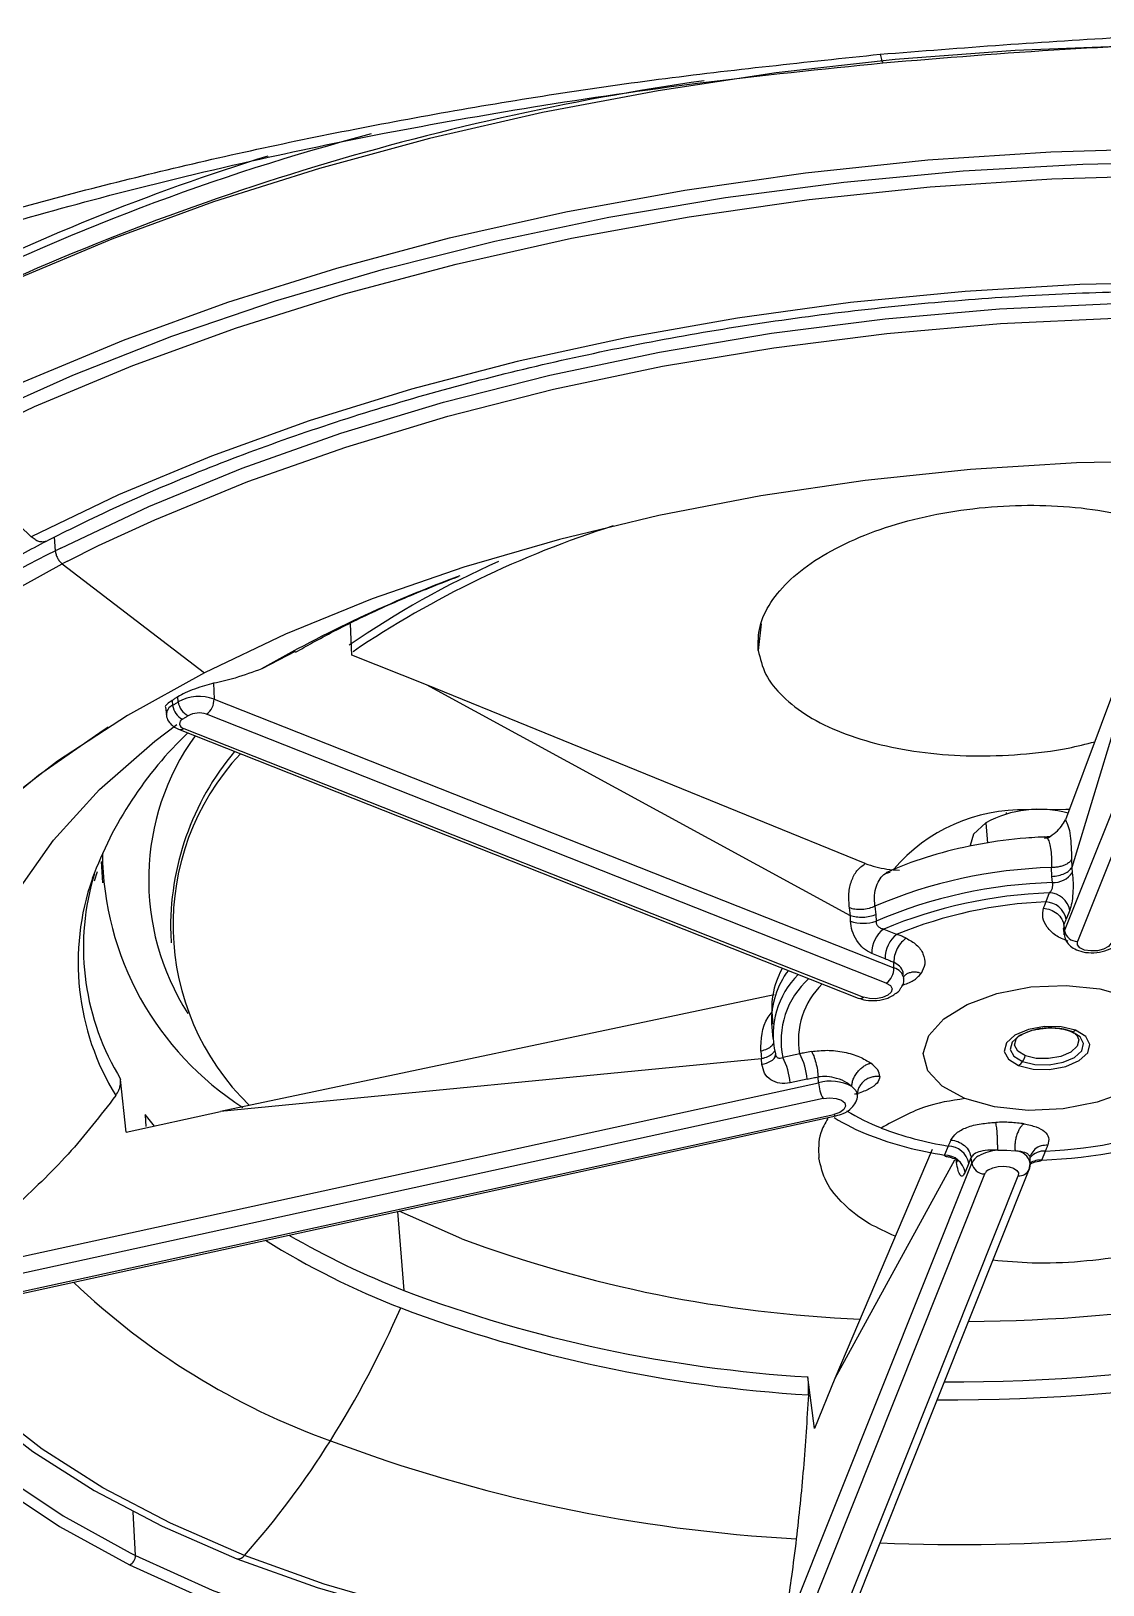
# Model space of a CAD drawing. Extents: x 939 to 1039, y 781 to 934.
# Drawn here: x 986.461 to 988.161, y 876.78 to 879.245 of the extents above; entities that cross this region are included whole.
import ezdxf

# ---------------------------------------------------------------- set-up
doc = ezdxf.new("R2010")
doc.units = 0
doc.header["$MEASUREMENT"] = 0
doc.layers.add('1', color=4, linetype='Continuous')

# ---------------------------------------------------------------- blocks, each defined once
blk = doc.blocks.new('Envoy')
at = {"layer": '1', "color": 3, "linetype": 'Continuous', "lineweight": 25}
for p, q in [((47.8076, 79.2685), (47.6662, 79.4045)), ((49.4463, 78.6435), (49.7356, 79.3685)), ((49.756, 79.3514), (49.4666, 78.6264)), ((49.6245, 79.2934), (49.4479, 78.8193)), ((49.6245, 79.2934), (49.4575, 78.744)), ((47.8444, 79.2677), (47.8461, 79.2461)), ((47.8654, 79.2298), (47.9148, 79.2543)), ((47.8567, 79.2254), (48.0827, 79.0527)), ((48.3163, 79.0805), (48.3143, 79.1301)), ((48.9653, 79.1301), (48.9606, 79.0879)), ((48.2263, 79.0864), (48.1733, 79.0589)), ((48.4345, 79.0337), (48.3163, 79.0805)), ((48.0971, 79.0359), (48.0978, 79.011)), ((49.1066, 78.6674), (48.4345, 79.0337)), ((49.1301, 78.7499), (48.4345, 79.0337)), ((48.0313, 79.0088), (48.0321, 79.001)), ((48.041, 79.0064), (48.0401, 79.0143)), ((48.0978, 79.011), (49.1756, 78.5845)), ((48.0206, 78.998), (48.0222, 78.9857)), ((49.1636, 78.5603), (48.0859, 78.9868)), ((48.0414, 78.9632), (49.1191, 78.5367)), ((48.0498, 78.9645), (49.1275, 78.538)), ((49.4325, 78.834), (49.4323, 78.8365)), ((49.3216, 78.8148), (49.3238, 78.7825)), ((49.3537, 78.8312), (49.3539, 78.8286)), ((49.3919, 78.8353), (49.3919, 78.8354)), ((49.4205, 78.7909), (49.4143, 78.7922)), ((47.9082, 78.7228), (47.9132, 78.7372)), ((47.9187, 78.7533), (47.921, 78.7193)), ((49.4258, 78.7297), (49.4256, 78.7437)), ((49.4574, 78.7567), (49.4575, 78.744)), ((49.4575, 78.744), (49.4585, 78.7356)), ((49.427, 78.7199), (49.4258, 78.7297)), ((49.422, 78.7035), (49.4163, 78.6893)), ((49.1066, 78.6674), (49.105, 78.6797)), ((49.1068, 78.6588), (49.1066, 78.6674)), ((49.1455, 78.6825), (49.1471, 78.6688)), ((49.1471, 78.6688), (49.1473, 78.6588)), ((49.4545, 78.6762), (49.4488, 78.6619)), ((49.1595, 78.6462), (49.1807, 78.6378)), ((49.4442, 78.6468), (49.4454, 78.6373)), ((49.4452, 78.6524), (49.4447, 78.6449)), ((49.4452, 78.6524), (49.4463, 78.6435)), ((48.0291, 78.6379), (48.03, 78.6243)), ((49.1616, 78.5992), (49.1404, 78.6076)), ((49.1756, 78.5845), (49.1753, 78.5935)), ((48.9857, 78.5416), (48.1081, 78.3566)), ((48.9818, 78.4963), (48.9835, 78.4725)), ((48.9647, 78.4523), (48.9658, 78.4402)), ((48.9895, 78.444), (48.9879, 78.4434)), ((49.0263, 78.4483), (48.9994, 78.4425)), ((47.9446, 78.417), (47.9496, 78.4083)), ((48.9658, 78.4402), (48.1081, 78.3566)), ((48.9665, 78.4316), (48.9658, 78.4402)), ((47.689, 78.1041), (49.0561, 78.4025)), ((47.9496, 78.4083), (47.9497, 78.4076)), ((47.9582, 78.3239), (47.9497, 78.4076)), ((49.038, 78.4081), (49.0111, 78.4022)), ((49.0561, 78.4025), (49.0554, 78.4116)), ((49.1088, 78.3966), (49.1154, 78.3902)), ((49.0634, 78.3773), (47.6963, 78.0789)), ((49.1154, 78.3902), (49.1177, 78.3836)), ((47.7135, 78.0538), (49.0806, 78.3522)), ((47.7165, 78.0516), (49.0836, 78.35)), ((47.9582, 78.3239), (48.1081, 78.3566)), ((47.9882, 78.3519), (48.003, 78.3337)), ((47.9883, 78.3512), (47.9882, 78.3518)), ((47.9883, 78.3512), (47.9895, 78.3331)), ((49.2364, 78.2967), (49.0818, 77.9335)), ((49.2618, 78.3021), (49.2561, 78.2879)), ((49.3402, 78.2956), (49.3545, 78.2956)), ((49.3545, 78.2956), (49.3678, 78.2942)), ((49.4104, 78.2798), (49.4161, 78.294)), ((49.0098, 77.5499), (49.2991, 78.2748)), ((49.2715, 78.2798), (49.0818, 77.9335)), ((49.2751, 78.2761), (49.2744, 78.2819)), ((49.2943, 78.2748), (49.2886, 78.2605)), ((49.2991, 78.2748), (49.298, 78.2837)), ((49.3899, 78.2646), (49.3917, 78.2744)), ((49.3907, 78.2862), (49.3925, 78.288)), ((49.3918, 78.2749), (49.3918, 78.2845)), ((49.3194, 78.2577), (49.0301, 77.5328)), ((49.0834, 77.53), (49.3727, 78.2549)), ((49.1005, 77.5397), (49.3899, 78.2646)), ((48.3886, 78.1983), (48.3988, 78.0729)), ((49.0392, 77.9359), (49.0393, 77.9353)), ((49.05, 77.854), (49.0393, 77.9353)), ((49.0818, 77.9335), (49.05, 77.854)), ((47.9731, 77.6527), (47.9694, 77.722))]:
    blk.add_line(p, q, dxfattribs=at)
at = {"layer": '1', "color": 3, "linetype": 'Continuous', "lineweight": 25, "flags": 128}
for points in [[(51.2534, 79.7457), (51.1148, 79.8043), (50.967, 79.8571), (50.8108, 79.904), (50.6472, 79.9445), (50.4768, 79.9786), (50.3007, 80.0061), (50.1199, 80.0267), (49.9351, 80.0404), (49.7475, 80.0471), (49.5581, 80.0468), (49.3678, 80.0394), (49.1777, 80.0251), (48.9888, 80.0039), (48.8021, 79.9758), (48.6185, 79.9412), (48.4392, 79.9), (48.2649, 79.8526), (48.0967, 79.7993), (47.9355, 79.7402), (47.7821, 79.6757)], [(47.6483, 79.4434), (47.7967, 79.5145), (47.9541, 79.5803), (48.1196, 79.6405), (48.2923, 79.6946), (48.4713, 79.7425), (48.6556, 79.7837), (48.844, 79.8182), (49.0357, 79.8456), (49.2294, 79.866), (49.4242, 79.879), (49.6189, 79.8847), (49.8124, 79.8831), (50.0037, 79.8741), (50.1917, 79.8578), (50.3753, 79.8342), (50.5535, 79.8036), (50.7253, 79.7661), (50.8898, 79.7219), (51.046, 79.6712), (51.1931, 79.6143), (51.3302, 79.5516)], [(47.725, 79.458), (47.8738, 79.5249), (48.0309, 79.5866), (48.1953, 79.6427), (48.3662, 79.693), (48.5427, 79.7372), (48.7238, 79.775), (48.9086, 79.8063), (49.0961, 79.8309), (49.2853, 79.8487), (49.4752, 79.8595), (49.6647, 79.8633), (49.8529, 79.8601), (50.0387, 79.8499), (50.2212, 79.8328), (50.3993, 79.8088), (50.5722, 79.7781), (50.739, 79.7408), (50.8986, 79.6972), (51.0503, 79.6475), (51.1933, 79.5918), (51.3267, 79.5307)], [(47.6662, 79.4045), (47.8132, 79.475), (47.9692, 79.5402), (48.1332, 79.5998), (48.3044, 79.6535), (48.4818, 79.7009), (48.6644, 79.7418), (48.8512, 79.7759), (49.0412, 79.8032), (49.2332, 79.8233), (49.4262, 79.8362), (49.6191, 79.8419), (49.8109, 79.8403), (50.0005, 79.8313), (50.1868, 79.8152), (50.3688, 79.7918), (50.5454, 79.7615), (50.7157, 79.7243), (50.8787, 79.6805), (51.0335, 79.6302), (51.1792, 79.5739), (51.3151, 79.5117)], [(51.2273, 79.338), (51.1038, 79.3991), (50.9705, 79.4547), (50.8281, 79.5045), (50.6774, 79.5483), (50.5193, 79.5857), (50.3548, 79.6166), (50.1849, 79.6408), (50.0104, 79.6581), (49.8325, 79.6685), (49.6521, 79.6719), (49.4704, 79.6682), (49.2884, 79.6574), (49.1071, 79.6398), (48.9276, 79.6152), (48.751, 79.584), (48.5784, 79.5462), (48.4106, 79.5022), (48.2487, 79.452), (48.0936, 79.3962), (47.9463, 79.3348), (47.8076, 79.2685)], [(47.8548, 79.2505), (47.9943, 79.3166), (48.1425, 79.3774), (48.2986, 79.4326), (48.4616, 79.4818), (48.6304, 79.5248), (48.804, 79.5613), (48.9815, 79.591), (49.1616, 79.6138), (49.3433, 79.6296), (49.5254, 79.6382), (49.7069, 79.6396), (49.8867, 79.6337), (50.0635, 79.6207), (50.2364, 79.6006), (50.4042, 79.5735), (50.566, 79.5396), (50.7207, 79.4991), (50.8675, 79.4522), (51.0053, 79.3992), (51.1333, 79.3406), (51.2509, 79.2765), (51.3447, 79.2162)], [(47.9148, 79.2543), (48.004, 79.2954), (48.1513, 79.3559), (48.3065, 79.4107), (48.4684, 79.4597), (48.6362, 79.5024), (48.8088, 79.5387), (48.9852, 79.5682), (49.1642, 79.5909), (49.3448, 79.6066), (49.5259, 79.6151), (49.7063, 79.6165), (49.8849, 79.6107), (50.0607, 79.5977), (50.2325, 79.5777), (50.3994, 79.5508), (50.5602, 79.5171), (50.714, 79.4768), (50.8598, 79.4302), (50.9968, 79.3776), (51.0219, 79.3669)], [(51.2115, 78.9071), (51.1326, 78.9778), (51.0414, 79.0443), (50.9385, 79.106), (50.8247, 79.1626), (50.7008, 79.2136), (50.5677, 79.2586), (50.4264, 79.2973), (50.2778, 79.3295), (50.1231, 79.3548), (49.9633, 79.3732), (49.7996, 79.3845), (49.6333, 79.3886), (49.4654, 79.3855), (49.2972, 79.3751), (49.1299, 79.3577), (48.9648, 79.3332), (48.8029, 79.3019), (48.6455, 79.2641), (48.4937, 79.2199), (48.3487, 79.1697), (48.2113, 79.1138), (48.0827, 79.0527)], [(47.3348, 77.8423), (47.3166, 77.8611), (47.2482, 77.9419), (47.1931, 78.0259), (47.1517, 78.1125), (47.1242, 78.2012), (47.1109, 78.2913), (47.1117, 78.3825), (47.1267, 78.474), (47.1558, 78.5654), (47.1988, 78.6561), (47.2554, 78.7455), (47.3253, 78.8331), (47.4081, 78.9183), (47.5033, 79.0007), (47.6102, 79.0796), (47.7283, 79.1547), (47.8567, 79.2254)], [(48.0827, 79.0527), (47.9606, 78.985), (47.8496, 78.9126), (47.7506, 78.8363), (47.6644, 78.7565), (47.5915, 78.6739), (47.5325, 78.5891), (47.488, 78.5028), (47.4582, 78.4156), (47.4433, 78.3282), (47.4431, 78.3262)], [(47.9301, 78.9662), (47.922, 78.961), (47.8195, 78.8896), (47.7286, 78.8146), (47.6499, 78.7367), (47.5838, 78.6563), (47.531, 78.574), (47.4917, 78.4905), (47.4663, 78.4063), (47.455, 78.322), (47.4577, 78.2382), (47.4746, 78.1556), (47.5054, 78.0747), (47.5501, 77.9961), (47.6081, 77.9204), (47.6792, 77.8481), (47.7628, 77.7797), (47.8583, 77.7158), (47.965, 77.6568)], [(47.7808, 78.2044), (47.7405, 78.2845), (47.7165, 78.367), (47.709, 78.4512), (47.7181, 78.5361), (47.7437, 78.621), (47.7856, 78.705), (47.8432, 78.7874), (47.9162, 78.8673), (48.0037, 78.944), (48.0385, 78.9706)], [(49.454, 78.8356), (49.4483, 78.836), (49.3869, 78.8351)], [(49.3216, 78.8148), (49.302, 78.7969), (49.2965, 78.7785)], [(51.2267, 78.206), (51.1653, 78.127), (51.0914, 78.0502), (51.0054, 77.9762), (50.908, 77.9055), (50.7999, 77.8387), (50.6818, 77.7763), (50.5547, 77.7186), (50.4193, 77.6661), (50.2768, 77.6192), (50.1281, 77.5782), (49.9743, 77.5434), (49.8165, 77.515), (49.6558, 77.4934), (49.4934, 77.4785), (49.3305, 77.4706), (49.1682, 77.4696), (49.0078, 77.4757), (48.8503, 77.4886), (48.6969, 77.5085), (48.5488, 77.535), (48.4069, 77.5681), (48.2723, 77.6074), (48.1459, 77.6528)], [(49.4455, 78.6371), (49.4454, 78.6398), (49.4463, 78.6435)], [(49.5199, 78.6236), (49.5158, 78.6185), (49.5082, 78.6144), (49.4984, 78.6119), (49.4878, 78.6114), (49.478, 78.6129), (49.4706, 78.6164), (49.4666, 78.6211), (49.4666, 78.6264)], [(48.1459, 77.6528), (48.0288, 77.7038), (47.9217, 77.7601), (47.8253, 77.8213), (47.7405, 77.887), (47.6677, 77.9566), (47.6076, 78.0298), (47.5605, 78.1058), (47.5269, 78.1843), (47.5068, 78.2647), (47.5006, 78.3463), (47.5082, 78.4285), (47.5295, 78.5109), (47.5425, 78.5453)], [(49.1636, 78.5603), (49.1701, 78.5564), (49.1727, 78.5513), (49.1713, 78.546), (49.1659, 78.5411), (49.1575, 78.5374), (49.1472, 78.5356), (49.1367, 78.5358), (49.1275, 78.538)], [(49.2883, 78.3772), (49.2522, 78.3968), (49.2296, 78.4214), (49.2223, 78.4489), (49.2309, 78.4771), (49.2547, 78.5037), (49.2918, 78.5266), (49.3391, 78.5439), (49.3929, 78.5543), (49.4487, 78.5568), (49.5021, 78.5512), (49.5488, 78.5381)], [(49.5488, 78.5381), (49.5848, 78.5185), (49.6074, 78.494), (49.6147, 78.4665), (49.6061, 78.4383), (49.5823, 78.4116), (49.5453, 78.3887), (49.4979, 78.3714), (49.4442, 78.3611), (49.3883, 78.3586), (49.3349, 78.3641), (49.2883, 78.3772)], [(49.4637, 78.4856), (49.4408, 78.4912), (49.4145, 78.4917), (49.3888, 78.487), (49.3676, 78.4778), (49.3542, 78.4656), (49.3506, 78.4522), (49.3573, 78.4396), (49.3733, 78.4298)], [(49.4075, 78.4882), (49.3929, 78.485), (49.3748, 78.4772), (49.3633, 78.4667), (49.3602, 78.4553), (49.366, 78.4445), (49.3797, 78.4361)], [(49.3841, 78.4452), (49.372, 78.4526), (49.367, 78.4621), (49.3693, 78.4715)], [(49.3693, 78.4715), (49.3697, 78.4721), (49.3738, 78.4769)], [(49.3733, 78.4298), (49.3963, 78.4242), (49.4226, 78.4237), (49.4483, 78.4284), (49.4694, 78.4375), (49.4829, 78.4497), (49.4865, 78.4632), (49.4798, 78.4757), (49.4637, 78.4856)], [(49.3797, 78.4361), (49.3993, 78.4313), (49.4218, 78.4309), (49.4438, 78.4349), (49.4619, 78.4427), (49.4734, 78.4532), (49.4765, 78.4646), (49.4708, 78.4754), (49.457, 78.4838)], [(49.4655, 78.478), (49.4689, 78.4703), (49.4662, 78.4602), (49.4561, 78.4511), (49.4403, 78.4442), (49.421, 78.4407), (49.4013, 78.441), (49.3841, 78.4452)], [(48.1339, 77.6475), (48.2614, 77.6017), (48.3973, 77.562), (48.5405, 77.5287), (48.69, 77.5019), (48.8448, 77.4818), (49.0038, 77.4687), (49.1657, 77.4626), (49.3295, 77.4636), (49.494, 77.4716), (49.6578, 77.4866), (49.82, 77.5085), (49.9793, 77.5371), (50.1346, 77.5722), (50.2847, 77.6136), (50.4285, 77.6609), (50.5651, 77.7139), (50.6935, 77.7722), (50.8127, 77.8352), (50.9218, 77.9026), (51.0201, 77.9739), (51.1069, 78.0486), (51.1815, 78.1261), (51.2434, 78.2059)], [(49.0634, 78.3773), (49.0739, 78.3785), (49.0842, 78.3776), (49.0926, 78.3748), (49.0978, 78.3704), (49.0991, 78.3652), (49.0963, 78.3599), (49.0898, 78.3554), (49.0806, 78.3522)], [(49.2755, 78.2811), (49.2757, 78.2788), (49.2751, 78.2761)], [(49.3257, 78.2644), (49.3326, 78.2675), (49.3409, 78.2695), (49.3498, 78.2701), (49.3583, 78.2692), (49.3654, 78.2669), (49.3706, 78.2635), (49.3731, 78.2594), (49.3727, 78.2549)], [(49.3909, 78.27), (49.3906, 78.2669), (49.3899, 78.2646)], [(49.3918, 78.2747), (49.3918, 78.2738), (49.3909, 78.27)], [(48.4905, 78.1549), (48.3913, 78.1988), (48.3913, 78.1989)], [(47.4677, 78.1256), (47.489, 78.0712), (47.534, 77.9895), (47.5933, 77.9108), (47.6666, 77.8357), (47.7532, 77.7648), (47.8525, 77.6987), (47.9638, 77.6377)], [(47.5272, 78.1375), (47.543, 78.1048), (47.5905, 78.028), (47.6512, 77.9542), (47.7246, 77.8839), (47.8103, 77.8176), (47.9075, 77.7558), (48.0156, 77.699), (48.1339, 77.6475)], [(47.9731, 77.6527), (48.0946, 77.5979), (48.2263, 77.5491), (48.3671, 77.5068), (48.5159, 77.4712), (48.6716, 77.4427), (48.833, 77.4214), (48.999, 77.4076), (49.1681, 77.4013), (49.3392, 77.4025), (49.5109, 77.4113), (49.682, 77.4276), (49.851, 77.4513), (50.0169, 77.4822), (50.1781, 77.52), (50.3337, 77.5645), (50.4823, 77.6154), (50.6228, 77.6721), (50.7543, 77.7344)], [(47.9638, 77.6377), (48.0862, 77.5825), (48.2188, 77.5334), (48.3605, 77.4908), (48.5104, 77.455), (48.6672, 77.4262), (48.8297, 77.4048), (48.9968, 77.3909), (49.1671, 77.3845), (49.3393, 77.3858), (49.5122, 77.3947), (49.6844, 77.4111), (49.8547, 77.435), (50.0216, 77.466), (50.184, 77.5041), (50.3406, 77.5489), (50.4902, 77.6001), (50.6317, 77.6573), (50.764, 77.72)]]:
    blk.add_lwpolyline(points, dxfattribs=at)
at = {"layer": '1', "color": 3, "linetype": 'Continuous', "lineweight": 25}
for centre, radius, start, end in [((49.4637, 75.8707), 4.1628, 98.1345, 116.1057), ((49.2995, 76.3151), 3.7163, 104.8531, 116.6912), ((49.244, 76.4668), 3.5669, 107.3055, 116.8213), ((49.2141, 77.7589), 1.6013, 107.5742, 124.0215), ((48.7388, 77.454), 2.0021, 116.4782, 131.0316), ((48.9059, 77.1815), 2.3207, 116.9317, 117.1731), ((48.9142, 77.1644), 2.3165, 116.922, 117.1624), ((49.2183, 77.243), 2.0951, 110.415, 119.9207), ((49.1206, 77.9329), 1.4166, 113.8022, 124.7938), ((48.0745, 78.9447), 0.0703, 70.66, 118.4814), ((48.0687, 79.0104), 0.0291, 306.1833, 1.2329), ((48.0387, 78.9858), 0.0166, 113.4064, 180.0248), ((45.3093, 83.3978), 5.1716, 301.7688, 301.8265), ((48.0599, 79.0044), 0.028, 187.0287, 244.6809), ((46.5165, 81.4784), 2.9043, 301.5611, 301.6641), ((48.0689, 79.0099), 0.0281, 186.9642, 244.3064), ((48.8738, 77.6529), 1.5623, 121.5315, 121.721), ((48.0739, 78.9529), 0.036, 70.6477, 118.4871), ((48.0443, 78.972), 0.00927, 251.5467, 306.1656), ((48.0507, 78.972), 0.00756, 111.0193, 262.9805), ((49.0945, 77.2955), 1.9823, 121.7165, 121.8656), ((48.4769, 78.5164), 0.6094, 133.6499, 159.8577), ((48.3857, 78.7243), 0.3916, 144.2981, 212.7585), ((48.4619, 78.6494), 0.433, 139.9506, 181.5112), ((48.4318, 78.6528), 0.399, 137.1131, 225.9088), ((49.4055, 78.6596), 0.1765, 74.7705, 118.3755), ((49.3784, 78.5699), 0.2653, 88.1766, 139.848), ((48.4023, 78.7694), 0.4815, 180.3149, 237.507), ((49.4461, 77.9777), 0.7663, 91.5301, 113.0967), ((48.2849, 78.5932), 0.4027, 160.7152, 211.6207), ((48.2888, 78.617), 0.3981, 162.9576, 210.1692), ((49.4477, 77.9537), 0.7664, 91.5483, 113.0782), ((49.4279, 78.7575), 0.0376, 268.5586, 324.3388), ((49.4475, 77.957), 0.7469, 91.9527, 112.6738), ((49.4453, 77.991), 0.6989, 92.3784, 112.2473), ((49.4155, 78.6553), 0.0339, 11.1323, 88.6626), ((49.4212, 78.6696), 0.0339, 11.138, 88.6583), ((49.127, 78.7147), 0.0594, 250.1501, 289.9496), ((49.187, 78.6086), 0.0466, 126.18, 181.2328), ((49.4671, 78.6476), 0.0212, 191.1343, 268.6562), ((49.2082, 78.6002), 0.0466, 126.1765, 181.2337), ((49.1115, 78.5017), 0.1298, 142.5937, 182.3637), ((49.1193, 78.4787), 0.135, 134.903, 192.9125), ((49.1308, 78.4687), 0.134, 132.3125, 191.2747), ((49.1464, 78.5838), 0.0291, 306.1836, 1.2326), ((49.1712, 78.5645), 0.0204, 8.9153, 77.5067), ((49.1486, 78.47), 0.1243, 134.0911, 190.0397), ((49.1221, 78.5455), 0.00927, 251.589, 306.1695), ((49.4235, 78.3865), 0.1029, 70.9937, 98.9249), ((49.4579, 78.4942), 0.0104, 265.2529, 304.1717), ((48.9759, 78.448), 0.0122, 290.1225, 355.5483), ((48.9135, 78.3957), 0.0978, 3.7911, 28.5394), ((48.9404, 78.4016), 0.0978, 3.7911, 28.5394), ((49.3531, 78.4543), 0.0322, 325.5533, 343.6622), ((48.9575, 78.4783), 0.0475, 280.9652, 298.4486), ((49.3612, 78.4484), 0.0222, 303.0832, 326.3605), ((49.0747, 78.3299), 0.075, 62.9327, 104.378), ((49.1171, 78.4065), 0.0611, 183.7858, 208.5434), ((49.0839, 78.3536), 0.00362, 202.1283, 265.1646), ((49.2672, 78.6537), 0.3589, 238.6958, 248.753), ((49.2752, 78.6392), 0.3309, 238.1712, 248.806), ((49.3871, 78.9923), 0.6989, 272.3784, 292.2472), ((49.3385, 78.8423), 0.5606, 248.9394, 261.5422), ((49.3425, 78.8152), 0.5194, 248.9077, 261.0646), ((49.3835, 79.0376), 0.7583, 272.0362, 290.8793), ((49.261, 78.2682), 0.0339, 11.1382, 88.6582), ((49.3461, 78.2229), 0.0729, 94.6503, 119.687), ((49.3679, 78.2698), 0.0244, 11.5618, 90.3803), ((49.4135, 78.2661), 0.028, 84.5778, 140.7408), ((49.2553, 78.2539), 0.0339, 11.1352, 88.6562), ((49.3223, 78.2638), 0.0257, 118.6746, 154.4533), ((49.3199, 78.2789), 0.0212, 191.134, 268.6565), ((49.4083, 78.2496), 0.0303, 85.9428, 122.958), ((49.3329, 78.2513), 0.0149, 118.6727, 154.4748), ((49.3745, 78.2718), 0.0169, 263.9772, 335.0478), ((48.857, 79.2404), 1.2817, 238.0728, 248.8084), ((48.8823, 79.3097), 1.3279, 239.9091, 248.6497), ((49.2098, 80.0903), 2.0647, 249.6121, 267.5534), ((49.2748, 80.6122), 2.5885, 270.4203, 288.262), ((49.2674, 80.7407), 2.8125, 269.7592, 289.9865), ((48.672, 78.9206), 1.1538, 226.3168, 250.2536), ((49.1742, 80.1324), 2.2007, 249.3691, 266.4831), ((49.2689, 80.7177), 2.8181, 269.4991, 290.7477), ((46.9329, 78.6838), 1.5942, 327.8158, 336.3933), ((49.1746, 80.12), 2.2167, 249.3722, 266.5219), ((49.2814, 80.6567), 2.9866, 267.5481, 295.5652), ((47.1137, 78.5679), 1.3795, 318.4447, 327.8919), ((49.1596, 80.169), 2.4938, 249.4001, 266.8116), ((48.7526, 79.2211), 1.7514, 243.2768, 243.5714), ((47.9573, 77.6521), 0.0158, 294.3674, 2.3408), ((48.1356, 77.6601), 0.0127, 262.3278, 324.8666)]:
    blk.add_arc(centre, radius, start, end, dxfattribs=at)
for points, knots in [([(49.154, 80.0336), (49.2838, 80.0438), (49.5431, 80.0644), (49.9304, 80.073), (50.3095, 80.0651), (50.6753, 80.0389), (51.023, 79.9952), (51.3485, 79.934), (51.6483, 79.8562), (51.9196, 79.7624), (52.1606, 79.6536), (52.3696, 79.5309), (52.5457, 79.3956), (52.6884, 79.2491), (52.7975, 79.093), (52.8731, 78.9291), (52.9154, 78.7592), (52.9247, 78.5853), (52.9014, 78.4096), (52.8461, 78.2341), (52.7594, 78.0611), (52.6418, 77.8927), (52.4941, 77.7311), (52.3166, 77.5786), (52.1122, 77.4356), (51.9541, 77.3512), (51.8748, 77.3089)], [0, 0, 0, 0, 0.04519, 0.090328, 0.135345, 0.18017, 0.22473, 0.268954, 0.312782, 0.356167, 0.399069, 0.441471, 0.483368, 0.524772, 0.56571, 0.606217, 0.646338, 0.68612, 0.72562, 0.764896, 0.804014, 0.843043, 0.882065, 0.921166, 0.960444, 1, 1, 1, 1]), ([(49.1583, 80.02), (49.2546, 80.0279), (49.4416, 80.0433), (49.7132, 80.0542), (49.9654, 80.0568), (50.2196, 80.0515), (50.47, 80.0376), (50.7101, 80.0152), (50.9151, 79.9884), (51.0869, 79.96), (51.2284, 79.932), (51.3475, 79.9049), (51.4523, 79.8781), (51.5495, 79.8504), (51.6701, 79.8125), (51.8156, 79.7598), (51.9833, 79.6866), (52.1324, 79.6066), (52.2647, 79.5199), (52.3794, 79.4277), (52.4778, 79.3285), (52.5245, 79.2626), (52.5485, 79.2286)], [0, 0, 0, 0, 0.062874, 0.122034, 0.177448, 0.229104, 0.292119, 0.348471, 0.3982, 0.441369, 0.478048, 0.508711, 0.537495, 0.565477, 0.592657, 0.645413, 0.703147, 0.767489, 0.820013, 0.876101, 0.936077, 1, 1, 1, 1]), ([(46.7446, 79.3713), (46.8192, 79.412), (46.9692, 79.4939), (47.2256, 79.6047), (47.504, 79.7063), (47.8043, 79.797), (48.1229, 79.8762), (48.4567, 79.9426), (48.8015, 79.9968), (49.0365, 80.0213), (49.154, 80.0336)], [0, 0, 0, 0, 0.121888, 0.244952, 0.369067, 0.494095, 0.619877, 0.746237, 0.873001, 1, 1, 1, 1]), ([(46.8416, 79.3837), (46.8835, 79.4073), (46.9646, 79.4532), (47.0896, 79.5141), (47.2034, 79.5649), (47.2997, 79.6046), (47.3836, 79.6371), (47.4696, 79.6687), (47.5814, 79.7073), (47.7321, 79.7549), (47.9284, 79.8101), (48.1442, 79.8627), (48.3738, 79.9106), (48.6109, 79.9524), (48.8749, 79.991), (49.0613, 80.0101), (49.1582, 80.02)], [0, 0, 0, 0, 0.074408, 0.143962, 0.202637, 0.250229, 0.286598, 0.323311, 0.370457, 0.43877, 0.521569, 0.619, 0.701758, 0.792844, 0.892266, 1, 1, 1, 1]), ([(49.154, 80.0336), (49.1553, 80.0278), (49.157, 80.0198), (49.1579, 80.0212), (49.1581, 80.0216)], [0, 0, 0, 0, 0.724501, 1, 1, 1, 1]), ([(47.8319, 79.2615), (47.8539, 79.2725), (47.9179, 79.3047), (48.03, 79.3547), (48.1702, 79.4097), (48.3172, 79.4599), (48.4701, 79.505), (48.6281, 79.5446), (48.7903, 79.5787), (48.9559, 79.607), (49.124, 79.6293), (49.2936, 79.6455), (49.4639, 79.6556), (49.634, 79.6594), (49.8029, 79.657), (49.9697, 79.6484), (50.1335, 79.6336), (50.2935, 79.6127), (50.4488, 79.5858), (50.5984, 79.5531), (50.7417, 79.5149), (50.8779, 79.4712), (51.0062, 79.4225), (51.1259, 79.3689), (51.2364, 79.3108), (51.3371, 79.2486), (51.4276, 79.1826), (51.5074, 79.1133), (51.5759, 79.041), (51.6327, 78.968), (51.6605, 78.9182), (51.674, 78.8942)], [0, 0, 0, 0, 0.018465, 0.053569, 0.088694, 0.123837, 0.158996, 0.194168, 0.229351, 0.264543, 0.299741, 0.334943, 0.370148, 0.405352, 0.440553, 0.475748, 0.510936, 0.546114, 0.581279, 0.616429, 0.651561, 0.686674, 0.721765, 0.756833, 0.79188, 0.82691, 0.861933, 0.896961, 0.93202, 0.967148, 1, 1, 1, 1]), ([(48.9606, 79.0879), (48.9605, 79.1005), (48.9604, 79.126), (48.9786, 79.1645), (49.0099, 79.2014), (49.0552, 79.2354), (49.112, 79.2652), (49.1787, 79.2895), (49.2525, 79.307), (49.3296, 79.317), (49.4071, 79.3195), (49.4822, 79.3142), (49.5513, 79.3012), (49.5975, 79.2888), (49.6168, 79.2792), (49.6188, 79.2781)], [0, 0, 0, 0, 0.080617, 0.162578, 0.244908, 0.327044, 0.410607, 0.494463, 0.578303, 0.661931, 0.744244, 0.82658, 0.9083, 0.990229, 1, 1, 1, 1]), ([(47.1153, 78.5539), (47.1204, 78.571), (47.1338, 78.6159), (47.1691, 78.6884), (47.2197, 78.7708), (47.2822, 78.8518), (47.3559, 78.9309), (47.4405, 79.0079), (47.5355, 79.0824), (47.6407, 79.1538), (47.7403, 79.2134), (47.8066, 79.2482), (47.8319, 79.2615)], [0, 0, 0, 0, 0.067378, 0.176906, 0.28576, 0.394106, 0.502127, 0.609973, 0.717747, 0.825508, 0.933292, 1, 1, 1, 1]), ([(47.8318, 79.2616), (47.8317, 79.2614), (47.8301, 79.2602), (47.8261, 79.2598), (47.8202, 79.2606), (47.8139, 79.2634), (47.8097, 79.2668), (47.8076, 79.2685)], [0, 0, 0, 0, 0.03016, 0.27262, 0.515076, 0.757533, 1, 1, 1, 1]), ([(47.8461, 79.2461), (47.8464, 79.2442), (47.8469, 79.2405), (47.8494, 79.2347), (47.8526, 79.2293), (47.8553, 79.2267), (47.8567, 79.2254)], [0, 0, 0, 0, 0.250049, 0.500008, 0.750044, 1, 1, 1, 1]), ([(48.227, 79.0851), (48.2358, 79.0902), (48.2653, 79.1072), (48.3234, 79.137), (48.4004, 79.1725), (48.4579, 79.1948), (48.4851, 79.2054)], [0, 0, 0, 0, 0.127762, 0.425041, 0.727233, 1, 1, 1, 1]), ([(48.9606, 79.0879), (48.9636, 79.0751), (48.9695, 79.0495), (48.9978, 79.0142), (49.0381, 78.9829), (49.0913, 78.9571), (49.154, 78.9374), (49.2244, 78.9249), (49.2995, 78.9196), (49.3764, 78.9224), (49.4426, 78.9301), (49.4802, 78.9396), (49.4941, 78.9432)], [0, 0, 0, 0, 0.104973, 0.210103, 0.314735, 0.419133, 0.523657, 0.627838, 0.731739, 0.835495, 0.939247, 1, 1, 1, 1]), ([(48.1733, 79.0589), (48.1595, 79.0537), (48.1348, 79.0444), (48.1086, 79.0385), (48.0971, 79.0359)], [0, 0, 0, 0, 0.560106, 1, 1, 1, 1]), ([(48.0971, 79.0359), (48.0925, 79.0348), (48.0837, 79.0327), (48.0673, 79.0272), (48.0518, 79.0209), (48.044, 79.0165), (48.0401, 79.0143)], [0, 0, 0, 0, 0.28002, 0.536466, 0.774261, 1, 1, 1, 1]), ([(48.0313, 79.0088), (48.0284, 79.0068), (48.0225, 79.0027), (48.0196, 78.9989), (48.0207, 78.9981), (48.0208, 78.9981)], [0, 0, 0, 0, 0.47162, 0.968837, 1, 1, 1, 1]), ([(48.0357, 79.0116), (48.0349, 79.0111), (48.0334, 79.0102), (48.0319, 79.0092), (48.0313, 79.0088)], [0, 0, 0, 0, 0.559963, 1, 1, 1, 1]), ([(48.0401, 79.0143), (48.0393, 79.0138), (48.0378, 79.0129), (48.0364, 79.012), (48.0357, 79.0116)], [0, 0, 0, 0, 0.559985, 1, 1, 1, 1]), ([(48.0223, 78.9858), (48.0223, 78.9856), (48.0221, 78.9822), (48.0251, 78.976), (48.031, 78.9688), (48.0369, 78.9651), (48.0406, 78.9635), (48.0414, 78.9632)], [0, 0, 0, 0, 0.017434, 0.327749, 0.613313, 0.922894, 1, 1, 1, 1]), ([(49.4204, 78.7911), (49.4247, 78.7939), (49.4375, 78.8025), (49.4438, 78.8126), (49.4479, 78.8193)], [0, 0, 0, 0, 0.334537, 1, 1, 1, 1]), ([(49.4479, 78.8193), (49.4508, 78.813), (49.456, 78.8017), (49.457, 78.7704), (49.4574, 78.7567)], [0, 0, 0, 0, 0.564504, 1, 1, 1, 1]), ([(49.4235, 78.7926), (49.4106, 78.792), (49.3735, 78.7903), (49.3124, 78.7821), (49.2428, 78.7659), (49.1936, 78.7489), (49.168, 78.7375), (49.1627, 78.7351)], [0, 0, 0, 0, 0.13953, 0.401057, 0.664025, 0.92989, 1, 1, 1, 1]), ([(49.4145, 78.7905), (49.4161, 78.7909), (49.4189, 78.7916), (49.4219, 78.7845), (49.4241, 78.7747), (49.4255, 78.7611), (49.4256, 78.7495), (49.4256, 78.7437)], [0, 0, 0, 0, 0.213067, 0.403115, 0.597378, 0.796201, 1, 1, 1, 1]), ([(49.7315, 76.3362), (49.6189, 76.3287), (49.3936, 76.3137), (49.0552, 76.3121), (48.7198, 76.3258), (48.3895, 76.3562), (48.0669, 76.4029), (47.7547, 76.4657), (47.456, 76.5444), (47.1738, 76.6382), (46.9114, 76.7465), (46.6723, 76.8678), (46.4595, 77.0005), (46.2755, 77.1422), (46.1223, 77.2905), (46.0004, 77.4425), (45.9094, 77.5954), (45.8479, 77.7468), (45.8138, 77.8949), (45.8045, 78.0382), (45.8178, 78.1762), (45.8514, 78.3085), (45.9124, 78.4557), (46.0088, 78.6165), (46.1131, 78.7298), (46.1648, 78.786)], [0, 0, 0, 0, 0.044064, 0.088143, 0.132322, 0.176674, 0.221262, 0.266132, 0.311302, 0.356756, 0.402422, 0.44817, 0.493808, 0.539091, 0.583731, 0.627438, 0.669986, 0.711207, 0.751026, 0.789464, 0.826628, 0.862691, 0.89785, 0.949343, 1, 1, 1, 1]), ([(49.105, 78.6797), (49.1045, 78.6875), (49.1034, 78.7032), (49.1079, 78.7231), (49.1163, 78.7397), (49.1255, 78.7465), (49.1301, 78.7499)], [0, 0, 0, 0, 0.2465846, 0.4971237, 0.7463664, 1, 1, 1, 1]), ([(49.1301, 78.7499), (49.1411, 78.7465), (49.1578, 78.7414), (49.1776, 78.74), (49.1843, 78.7395)], [0, 0, 0, 0, 0.661749, 1, 1, 1, 1]), ([(49.4497, 78.7493), (49.4481, 78.7485), (49.4448, 78.7469), (49.4389, 78.7451), (49.4324, 78.7439), (49.4279, 78.7438), (49.4256, 78.7437)], [0, 0, 0, 0, 0.250822, 0.501354, 0.750752, 1, 1, 1, 1]), ([(49.4258, 78.7297), (49.4295, 78.73), (49.4368, 78.7308), (49.4466, 78.7342), (49.4542, 78.7387), (49.4564, 78.7423), (49.4575, 78.744)], [0, 0, 0, 0, 0.250003, 0.499998, 0.75, 1, 1, 1, 1]), ([(49.4574, 78.7567), (49.4566, 78.7554), (49.4551, 78.7526), (49.4515, 78.7504), (49.4497, 78.7493)], [0, 0, 0, 0, 0.499306, 1, 1, 1, 1]), ([(49.1455, 78.6825), (49.145, 78.6884), (49.1442, 78.6999), (49.1473, 78.7146), (49.1534, 78.726), (49.1604, 78.7344), (49.1671, 78.7359), (49.1695, 78.7365)], [0, 0, 0, 0, 0.227456, 0.448732, 0.664214, 0.874341, 1, 1, 1, 1]), ([(49.422, 78.7035), (49.4231, 78.7045), (49.4246, 78.706), (49.4261, 78.7089), (49.4269, 78.7111), (49.4274, 78.7135), (49.4276, 78.7157), (49.4275, 78.718), (49.4272, 78.7192), (49.427, 78.7199)], [0, 0, 0, 0, 0.285889, 0.417383, 0.542185, 0.661294, 0.776187, 0.888561, 1, 1, 1, 1]), ([(49.4585, 78.7356), (49.459, 78.7303), (49.46, 78.7199), (49.4596, 78.7025), (49.4578, 78.6865), (49.4556, 78.6796), (49.4545, 78.6762)], [0, 0, 0, 0, 0.248142, 0.496958, 0.746594, 1, 1, 1, 1]), ([(49.4163, 78.6893), (49.4156, 78.6874), (49.4144, 78.6841), (49.4132, 78.6807), (49.4127, 78.6792)], [0, 0, 0, 0, 0.560025, 1, 1, 1, 1]), ([(49.1455, 78.6825), (49.1425, 78.6812), (49.1363, 78.6786), (49.125, 78.6768), (49.1138, 78.677), (49.1079, 78.6789), (49.105, 78.6797)], [0, 0, 0, 0, 0.241974, 0.49979, 0.757712, 1, 1, 1, 1]), ([(49.1471, 78.6688), (49.1439, 78.6677), (49.1377, 78.6655), (49.1266, 78.6643), (49.1155, 78.6648), (49.1096, 78.6665), (49.1066, 78.6674)], [0, 0, 0, 0, 0.250002, 0.500001, 0.75, 1, 1, 1, 1]), ([(49.4516, 78.6267), (49.4448, 78.6296), (49.431, 78.6355), (49.4178, 78.6491), (49.4102, 78.6643), (49.4118, 78.6742), (49.4127, 78.6792)], [0, 0, 0, 0, 0.2426, 0.490118, 0.742598, 1, 1, 1, 1]), ([(49.4127, 78.6792), (49.4164, 78.6786), (49.4243, 78.6774), (49.4348, 78.6711), (49.4426, 78.6623), (49.4443, 78.6556), (49.4452, 78.6524)], [0, 0, 0, 0, 0.240873, 0.499981, 0.759109, 1, 1, 1, 1]), ([(49.1404, 78.6076), (49.1361, 78.6099), (49.1274, 78.6144), (49.1164, 78.6276), (49.1086, 78.6433), (49.1074, 78.6536), (49.1068, 78.6588)], [0, 0, 0, 0, 0.253805, 0.504822, 0.753662, 1, 1, 1, 1]), ([(49.1473, 78.6588), (49.1473, 78.6581), (49.1472, 78.6568), (49.1478, 78.6547), (49.1488, 78.6526), (49.1502, 78.6507), (49.152, 78.6491), (49.1551, 78.6471), (49.1577, 78.6466), (49.1595, 78.6462)], [0, 0, 0, 0, 0.111942, 0.224671, 0.339862, 0.459188, 0.583977, 0.715288, 1, 1, 1, 1]), ([(49.4447, 78.6449), (49.4446, 78.6446), (49.4444, 78.6428), (49.4456, 78.6409), (49.4466, 78.6394)], [0, 0, 0, 0, 0.167944, 1, 1, 1, 1]), ([(49.4452, 78.6524), (49.4459, 78.6542), (49.4471, 78.6574), (49.4483, 78.6605), (49.4488, 78.6619)], [0, 0, 0, 0, 0.5600168, 1, 1, 1, 1]), ([(49.1951, 78.6317), (49.1926, 78.6297), (49.1874, 78.6257), (49.1807, 78.6157), (49.1762, 78.6042), (49.1756, 78.597), (49.1753, 78.5935)], [0, 0, 0, 0, 0.240881, 0.499976, 0.759118, 1, 1, 1, 1]), ([(49.1951, 78.6317), (49.1924, 78.6329), (49.1876, 78.635), (49.1828, 78.637), (49.1807, 78.6378)], [0, 0, 0, 0, 0.559973, 1, 1, 1, 1]), ([(49.1951, 78.6317), (49.2009, 78.6285), (49.2128, 78.6218), (49.2228, 78.6071), (49.2264, 78.5907), (49.2212, 78.5806), (49.2187, 78.5758)], [0, 0, 0, 0, 0.242671, 0.504181, 0.763957, 1, 1, 1, 1]), ([(49.4459, 78.6371), (49.4464, 78.6343), (49.4474, 78.6282), (49.4536, 78.6204), (49.4627, 78.6138), (49.4759, 78.6092), (49.4928, 78.6079), (49.511, 78.611), (49.5253, 78.6179), (49.5337, 78.6262), (49.5363, 78.6317), (49.537, 78.6333)], [0, 0, 0, 0, 0.074858, 0.165951, 0.263772, 0.386585, 0.533411, 0.679271, 0.833884, 0.951978, 1, 1, 1, 1]), ([(49.1616, 78.5992), (49.1642, 78.5982), (49.1688, 78.5963), (49.1733, 78.5944), (49.1753, 78.5935)], [0, 0, 0, 0, 0.560015, 1, 1, 1, 1]), ([(49.1903, 78.5738), (49.1904, 78.5751), (49.1905, 78.58), (49.1853, 78.5874), (49.1786, 78.5915), (49.1753, 78.5935)], [0, 0, 0, 0, 0.167683, 0.602084, 1, 1, 1, 1]), ([(46.2708, 78.5657), (46.2868, 78.4981), (46.3188, 78.3629), (46.4339, 78.1697), (46.5958, 77.9878), (46.8066, 77.8207), (47.0616, 77.6713), (47.3563, 77.5416), (47.6871, 77.436), (47.9679, 77.3666), (48.1433, 77.342), (48.1908, 77.3353)], [0, 0, 0, 0, 0.119455, 0.23891, 0.358366, 0.477821, 0.597276, 0.716732, 0.836187, 0.955643, 1, 1, 1, 1]), ([(48.9987, 78.5843), (48.9961, 78.5792), (48.9868, 78.5605), (48.9805, 78.5297), (48.9827, 78.505), (48.9835, 78.4955)], [0, 0, 0, 0, 0.189015, 0.687927, 1, 1, 1, 1]), ([(49.1867, 78.553), (49.1872, 78.5537), (49.19, 78.5571), (49.1917, 78.5627), (49.1911, 78.567), (49.191, 78.5677)], [0, 0, 0, 0, 0.175422, 0.861419, 1, 1, 1, 1]), ([(49.1882, 78.557), (49.1948, 78.5591), (49.2079, 78.5634), (49.2151, 78.5717), (49.2187, 78.5758)], [0, 0, 0, 0, 0.500599, 1, 1, 1, 1]), ([(49.2187, 78.5758), (49.2168, 78.5764), (49.2129, 78.5776), (49.207, 78.578), (49.2012, 78.5772), (49.196, 78.5751), (49.1924, 78.5725), (49.191, 78.5703), (49.1906, 78.5696)], [0, 0, 0, 0, 0.165514, 0.342891, 0.529159, 0.72024, 0.911317, 1, 1, 1, 1]), ([(49.7088, 76.5642), (49.6609, 76.5607), (49.563, 76.5535), (49.4128, 76.5468), (49.2565, 76.5433), (49.0946, 76.5436), (48.9274, 76.5482), (48.7947, 76.5554), (48.6971, 76.5625), (48.635, 76.5677), (48.5708, 76.5736), (48.5045, 76.5805), (48.4362, 76.5884), (48.3659, 76.5974), (48.3001, 76.6066), (48.2335, 76.6166), (48.1609, 76.6285), (48.0714, 76.6444), (47.9656, 76.6653), (47.8234, 76.6966), (47.6588, 76.7385), (47.4862, 76.7901), (47.3625, 76.8324), (47.2791, 76.8634), (47.229, 76.8829), (47.1819, 76.902), (47.1378, 76.9206), (47.0965, 76.9386), (47.0261, 76.9703), (46.9304, 77.0168), (46.8148, 77.0796), (46.7103, 77.1427), (46.6165, 77.2056), (46.5327, 77.2678), (46.4382, 77.3453), (46.3395, 77.4386), (46.2442, 77.5479), (46.1688, 77.6539), (46.1023, 77.7714), (46.0499, 77.9003), (46.0177, 78.0401), (46.0096, 78.163), (46.0172, 78.2703), (46.0349, 78.3642), (46.0618, 78.4553), (46.0884, 78.5142), (46.1012, 78.5426)], [0, 0, 0, 0, 0.022203, 0.045353, 0.069448, 0.094489, 0.120473, 0.147399, 0.156834, 0.166659, 0.176875, 0.18748, 0.198475, 0.209859, 0.221632, 0.23069, 0.24271, 0.25769, 0.275629, 0.296523, 0.331373, 0.363239, 0.392125, 0.40266, 0.412735, 0.422351, 0.431509, 0.440208, 0.448449, 0.476636, 0.503708, 0.529666, 0.554512, 0.578247, 0.600873, 0.640613, 0.678216, 0.713686, 0.747028, 0.793692, 0.838255, 0.880729, 0.910952, 0.941278, 0.971712, 1, 1, 1, 1]), ([(49.1191, 78.5367), (49.123, 78.5355), (49.1322, 78.5326), (49.1488, 78.5324), (49.167, 78.536), (49.1762, 78.5424), (49.181, 78.5458)], [0, 0, 0, 0, 0.1910164, 0.4554315, 0.7166166, 1, 1, 1, 1]), ([(49.181, 78.5458), (49.181, 78.5458), (49.1838, 78.5474), (49.1852, 78.5502), (49.1867, 78.553)], [0, 0, 0, 0, 0.019248, 1, 1, 1, 1]), ([(48.9647, 78.4523), (48.9651, 78.4712), (48.9656, 78.4933), (48.9803, 78.5122), (48.9825, 78.515)], [0, 0, 0, 0, 0.851617, 1, 1, 1, 1]), ([(49.3746, 78.4766), (49.3775, 78.4784), (49.3837, 78.4821), (49.396, 78.4864), (49.4047, 78.4875), (49.4078, 78.4879)], [0, 0, 0, 0, 0.3716508, 0.7779349, 1, 1, 1, 1]), ([(49.4078, 78.4879), (49.4108, 78.4884), (49.42, 78.4899), (49.4361, 78.4892), (49.4488, 78.4867), (49.4542, 78.4847), (49.4553, 78.4843)], [0, 0, 0, 0, 0.175753, 0.543057, 0.905992, 1, 1, 1, 1]), ([(49.4553, 78.4843), (49.4578, 78.4831), (49.4629, 78.4807), (49.4643, 78.4791), (49.465, 78.4783)], [0, 0, 0, 0, 0.481499, 1, 1, 1, 1]), ([(48.9851, 78.4655), (48.984, 78.4638), (48.9818, 78.4601), (48.9747, 78.4553), (48.968, 78.4533), (48.9647, 78.4523)], [0, 0, 0, 0, 0.303065, 0.652471, 1, 1, 1, 1]), ([(48.9861, 78.4525), (48.9852, 78.451), (48.9831, 78.4477), (48.9758, 78.4432), (48.9691, 78.4412), (48.9658, 78.4402)], [0, 0, 0, 0, 0.30134, 0.650663, 1, 1, 1, 1]), ([(48.9878, 78.4486), (48.9879, 78.4479), (48.9881, 78.4465), (48.9888, 78.4447), (48.99, 78.4432), (48.9914, 78.4421), (48.9931, 78.4414), (48.9959, 78.4411), (48.998, 78.4419), (48.9994, 78.4425)], [0, 0, 0, 0, 0.111914, 0.224627, 0.339882, 0.459191, 0.583951, 0.715287, 1, 1, 1, 1]), ([(49.0449, 78.4519), (49.0414, 78.4513), (49.0352, 78.4502), (49.029, 78.4489), (49.0263, 78.4483)], [0, 0, 0, 0, 0.559938, 1, 1, 1, 1]), ([(49.0449, 78.4519), (49.0531, 78.4529), (49.0703, 78.4549), (49.0969, 78.4517), (49.1217, 78.4444), (49.1333, 78.437), (49.1389, 78.4335)], [0, 0, 0, 0, 0.242643, 0.504149, 0.763044, 1, 1, 1, 1]), ([(49.0449, 78.4519), (49.0461, 78.4498), (49.0486, 78.4453), (49.052, 78.4346), (49.0545, 78.4226), (49.0551, 78.4151), (49.0554, 78.4116)], [0, 0, 0, 0, 0.240877, 0.499994, 0.75914, 1, 1, 1, 1]), ([(49.0111, 78.4022), (49.0055, 78.4016), (48.9945, 78.4004), (48.98, 78.4063), (48.9695, 78.417), (48.9675, 78.4267), (48.9665, 78.4316)], [0, 0, 0, 0, 0.2538077, 0.504824, 0.7536527, 1, 1, 1, 1]), ([(49.1088, 78.3966), (49.109, 78.3984), (49.1093, 78.4021), (49.1112, 78.4081), (49.1141, 78.4142), (49.1182, 78.4201), (49.1231, 78.4252), (49.1285, 78.4292), (49.1338, 78.4321), (49.1373, 78.433), (49.1389, 78.4335)], [0, 0, 0, 0, 0.114913, 0.238028, 0.367368, 0.500018, 0.632653, 0.761968, 0.885102, 1, 1, 1, 1]), ([(49.1535, 78.4123), (49.1529, 78.4158), (49.1518, 78.4228), (49.1432, 78.4299), (49.1389, 78.4335)], [0, 0, 0, 0, 0.50061, 1, 1, 1, 1]), ([(47.942, 78.3821), (47.9437, 78.3849), (47.9469, 78.3899), (47.9496, 78.3986), (47.9497, 78.4044), (47.9497, 78.4076)], [0, 0, 0, 0, 0.344144, 0.625698, 1, 1, 1, 1]), ([(49.038, 78.4081), (49.0412, 78.4088), (49.047, 78.41), (49.0528, 78.4111), (49.0554, 78.4116)], [0, 0, 0, 0, 0.559999, 1, 1, 1, 1]), ([(49.1088, 78.3966), (49.1064, 78.3986), (49.0999, 78.4037), (49.0861, 78.4096), (49.0699, 78.4129), (49.06, 78.412), (49.0554, 78.4116)], [0, 0, 0, 0, 0.192835, 0.503675, 0.762727, 1, 1, 1, 1]), ([(49.1535, 78.4123), (49.1525, 78.4087), (49.1505, 78.4016), (49.1372, 78.3927), (49.1243, 78.3868), (49.1149, 78.3846), (49.1133, 78.3842)], [0, 0, 0, 0, 0.305405, 0.61701, 0.934874, 1, 1, 1, 1]), ([(49.1535, 78.4123), (49.1514, 78.4124), (49.1471, 78.4127), (49.1406, 78.4115), (49.1341, 78.4092), (49.1282, 78.4054), (49.1234, 78.4006), (49.1201, 78.3951), (49.118, 78.3894), (49.1178, 78.3855), (49.1177, 78.3836)], [0, 0, 0, 0, 0.114903, 0.238046, 0.367356, 0.500006, 0.632654, 0.761972, 0.885122, 1, 1, 1, 1]), ([(47.942, 78.3821), (47.9176, 78.3505), (47.8688, 78.2873), (47.8101, 78.232), (47.7808, 78.2044)], [0, 0, 0, 0, 0.500255, 1, 1, 1, 1]), ([(49.0836, 78.35), (49.0876, 78.3511), (49.097, 78.3537), (49.1082, 78.3609), (49.1155, 78.3711), (49.1184, 78.3799), (49.1174, 78.3846), (49.1171, 78.3858)], [0, 0, 0, 0, 0.215606, 0.511365, 0.731177, 0.932623, 1, 1, 1, 1]), ([(49.2883, 78.3772), (49.2665, 78.3741), (49.223, 78.3677), (49.178, 78.343), (49.1556, 78.3306)], [0, 0, 0, 0, 0.500001, 1, 1, 1, 1]), ([(49.0707, 78.3459), (49.0665, 78.3382), (49.0551, 78.3175), (49.0561, 78.2966), (49.0567, 78.2834)], [0, 0, 0, 0, 0.371717, 1, 1, 1, 1]), ([(49.266, 78.3116), (49.2685, 78.3154), (49.2738, 78.3233), (49.2906, 78.3321), (49.3123, 78.3378), (49.3291, 78.339), (49.3371, 78.3396)], [0, 0, 0, 0, 0.242879, 0.504631, 0.76622, 1, 1, 1, 1]), ([(49.3821, 78.3372), (49.375, 78.3382), (49.3608, 78.34), (49.345, 78.3397), (49.3371, 78.3396)], [0, 0, 0, 0, 0.500604, 1, 1, 1, 1]), ([(49.3402, 78.2956), (49.3402, 78.2975), (49.3402, 78.3014), (49.3401, 78.308), (49.3399, 78.315), (49.3395, 78.3218), (49.339, 78.3281), (49.3384, 78.3333), (49.3377, 78.3372), (49.3373, 78.3388), (49.3371, 78.3396)], [0, 0, 0, 0, 0.114907, 0.238017, 0.367345, 0.499993, 0.632639, 0.761969, 0.885086, 1, 1, 1, 1]), ([(49.3821, 78.3372), (49.3811, 78.3365), (49.379, 78.3351), (49.3759, 78.3313), (49.373, 78.3263), (49.3705, 78.3202), (49.3687, 78.3135), (49.3676, 78.3066), (49.3673, 78.3), (49.3676, 78.2961), (49.3678, 78.2942)], [0, 0, 0, 0, 0.114887, 0.238048, 0.367368, 0.500008, 0.632635, 0.761979, 0.885098, 1, 1, 1, 1]), ([(49.3821, 78.3372), (49.3888, 78.3358), (49.4024, 78.3329), (49.4153, 78.3253), (49.4225, 78.3157), (49.4207, 78.3076), (49.4198, 78.3035)], [0, 0, 0, 0, 0.2425984, 0.4901142, 0.7426065, 1, 1, 1, 1]), ([(49.266, 78.3116), (49.2652, 78.3099), (49.2638, 78.3068), (49.2624, 78.3036), (49.2618, 78.3021)], [0, 0, 0, 0, 0.559962, 1, 1, 1, 1]), ([(49.266, 78.3116), (49.2697, 78.311), (49.2775, 78.3098), (49.2879, 78.3032), (49.2956, 78.2941), (49.2972, 78.2871), (49.298, 78.2837)], [0, 0, 0, 0, 0.240871, 0.500022, 0.759123, 1, 1, 1, 1]), ([(49.3402, 78.2956), (49.3364, 78.2957), (49.3264, 78.2959), (49.3131, 78.294), (49.3024, 78.2899), (49.2994, 78.2857), (49.298, 78.2837)], [0, 0, 0, 0, 0.192841, 0.503679, 0.762731, 1, 1, 1, 1]), ([(49.3904, 78.2861), (49.3897, 78.2873), (49.3877, 78.2906), (49.3793, 78.2931), (49.3709, 78.2939), (49.3678, 78.2942)], [0, 0, 0, 0, 0.258957, 0.718171, 1, 1, 1, 1]), ([(49.4198, 78.3035), (49.4161, 78.3033), (49.4084, 78.3029), (49.3984, 78.2975), (49.3947, 78.2915), (49.3928, 78.2884)], [0, 0, 0, 0, 0.317278, 0.658622, 1, 1, 1, 1]), ([(49.4161, 78.294), (49.4168, 78.2959), (49.418, 78.2991), (49.4193, 78.3022), (49.4198, 78.3035)], [0, 0, 0, 0, 0.560023, 1, 1, 1, 1]), ([(49.1778, 78.1591), (49.1637, 78.1654), (49.1314, 78.18), (49.0945, 78.2093), (49.0656, 78.2446), (49.0597, 78.2704), (49.0567, 78.2834)], [0, 0, 0, 0, 0.203081, 0.465838, 0.732971, 1, 1, 1, 1]), ([(49.2572, 78.286), (49.2572, 78.2859), (49.2572, 78.2857), (49.257, 78.286), (49.2564, 78.2871), (49.2561, 78.2879)], [0, 0, 0, 0, 0.086976, 0.375156, 1, 1, 1, 1]), ([(49.257, 78.286), (49.2592, 78.2856), (49.2637, 78.2849), (49.2691, 78.283), (49.2725, 78.2816), (49.2732, 78.2823), (49.2735, 78.2825)], [0, 0, 0, 0, 0.279063, 0.567217, 0.871359, 1, 1, 1, 1]), ([(49.2886, 78.2605), (49.2874, 78.2582), (49.2849, 78.2535), (49.2809, 78.2549), (49.2773, 78.2623), (49.2758, 78.2715), (49.2751, 78.2761)], [0, 0, 0, 0, 0.253814, 0.504818, 0.753659, 1, 1, 1, 1]), ([(49.2943, 78.2748), (49.295, 78.2765), (49.2962, 78.2795), (49.2975, 78.2824), (49.298, 78.2837)], [0, 0, 0, 0, 0.559955, 1, 1, 1, 1]), ([(49.3913, 78.2828), (49.3915, 78.2835), (49.3919, 78.2848), (49.3909, 78.2857), (49.3904, 78.2861)], [0, 0, 0, 0, 0.4827961, 1, 1, 1, 1]), ([(49.3912, 78.2731), (49.3922, 78.2738), (49.3961, 78.2763), (49.4018, 78.2774), (49.4061, 78.2781)], [0, 0, 0, 0, 0.255405, 1, 1, 1, 1]), ([(49.4104, 78.2798), (49.4094, 78.2791), (49.4078, 78.2781), (49.4064, 78.2779), (49.406, 78.2781), (49.406, 78.2781)], [0, 0, 0, 0, 0.655431, 0.957149, 1, 1, 1, 1]), ([(49.8136, 78.2618), (49.8062, 78.2523), (49.7892, 78.2304), (49.7463, 78.1993), (49.6898, 78.1694), (49.6231, 78.1452), (49.5493, 78.1277), (49.4723, 78.1178), (49.3985, 78.1148), (49.3532, 78.119), (49.3325, 78.1209)], [0, 0, 0, 0, 0.099622, 0.229749, 0.362137, 0.494987, 0.627814, 0.760304, 0.890711, 1, 1, 1, 1]), ([(49.0402, 77.9073), (49.0403, 77.9106), (49.0405, 77.9166), (49.0403, 77.9263), (49.0397, 77.932), (49.0393, 77.9353)], [0, 0, 0, 0, 0.344085, 0.625694, 1, 1, 1, 1]), ([(49.0402, 77.9073), (49.0377, 77.8681), (49.0329, 77.7896), (49.0249, 77.7159), (49.0209, 77.679)], [0, 0, 0, 0, 0.500258, 1, 1, 1, 1]), ([(49.0209, 77.679), (49.0184, 77.659), (49.014, 77.6232), (49.0089, 77.5892), (49.0067, 77.5743)], [0, 0, 0, 0, 0.560116, 1, 1, 1, 1]), ([(51.1602, 77.6679), (51.0743, 77.6267), (50.9025, 77.5445), (50.6115, 77.442), (50.302, 77.3572), (49.9768, 77.2929), (49.642, 77.2498), (49.3033, 77.2287), (48.9665, 77.2299), (48.6374, 77.2536), (48.3214, 77.2991), (48.0247, 77.366), (47.7494, 77.4518), (47.5907, 77.5244), (47.5113, 77.5607)], [0, 0, 0, 0, 0.083333, 0.166667, 0.25, 0.333333, 0.416667, 0.5, 0.583333, 0.666667, 0.75, 0.833333, 0.916667, 1, 1, 1, 1])]:
    blk.add_open_spline(points, degree=3, knots=knots, dxfattribs=at)

msp = doc.modelspace()

# ---------------------------------------------------------------- block references
at = {"layer": '1'}
msp.add_blockref('Envoy', (938.6538, 799.1744), dxfattribs=at)

doc.saveas('drawing.dxf')
